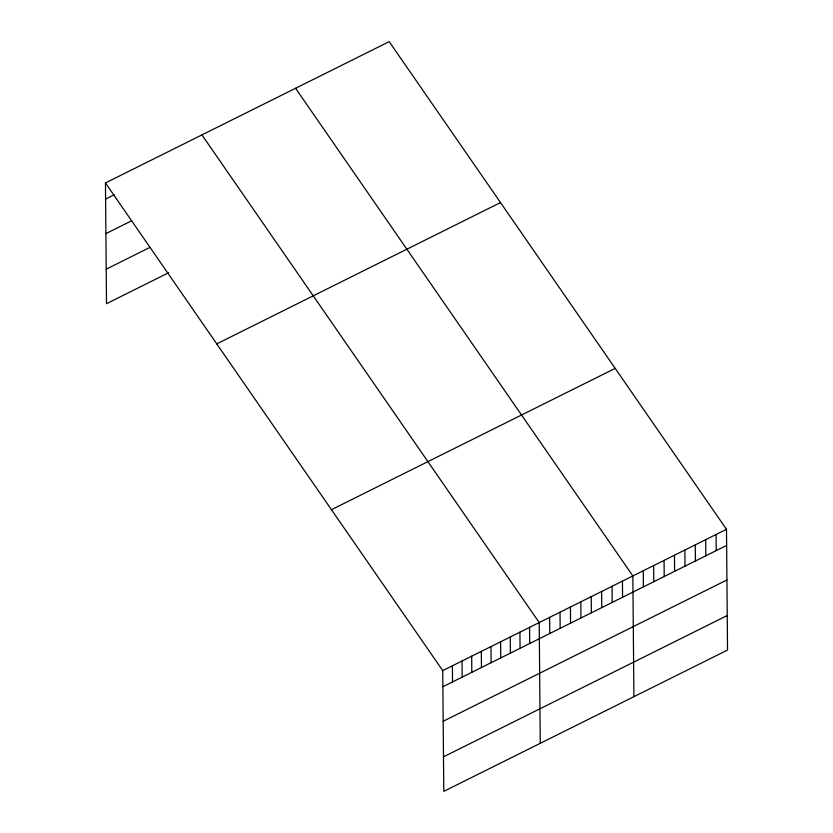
<?xml version="1.0" encoding="UTF-8"?>
<svg xmlns="http://www.w3.org/2000/svg" width="833" height="833" viewBox="0 0 833 833"><rect width="100%" height="100%" fill="white"/><g stroke="black" fill="none" stroke-linecap="round" stroke-linejoin="round"><path stroke-width="1.25" d="M105.458 182.948L389.209 41.65L726.491 529.309L727.542 650.052L443.791 791.35L442.739 670.607L105.458 182.948L106.509 303.691L168.683 272.724M105.604 199.077L114.173 194.807M105.906 233.604L131.624 220.787M106.207 269.163L150.159 247.286M216.757 343.873L500.508 202.575M331.44 509.681L615.181 368.384M442.739 670.607L726.491 529.309M442.875 686.736L726.626 545.448M443.177 721.263L726.928 579.966M443.489 756.833L727.24 615.535M295.569 88.277L632.851 575.936L633.903 696.68M201.93 134.904L539.211 622.563L540.263 743.307M716.078 534.494L716.224 550.623M705.676 539.669L705.822 555.809M695.274 544.855L695.42 560.984M684.872 550.03L685.007 566.169M674.47 555.215L674.605 571.344M664.057 560.401L664.203 576.53M653.655 565.576L653.801 581.705M643.253 570.761L643.399 586.89M622.449 581.122L622.584 597.251M612.036 586.297L612.182 602.436M601.634 591.482L601.78 607.611M591.232 596.667L591.378 612.796M580.83 601.842L580.965 617.971M570.428 607.028L570.563 623.157M560.015 612.203L560.161 628.342M549.613 617.388L549.759 633.517M529.569 627.374L529.705 643.503M519.917 632.174L520.063 648.303M510.265 636.974L510.41 653.114M500.623 641.785L500.758 657.914M490.97 646.585L491.116 662.724M481.328 651.396L481.464 667.525M471.676 656.196L471.822 672.325M462.034 660.996L462.169 677.135M452.381 665.806L452.527 681.935"/></g></svg>
